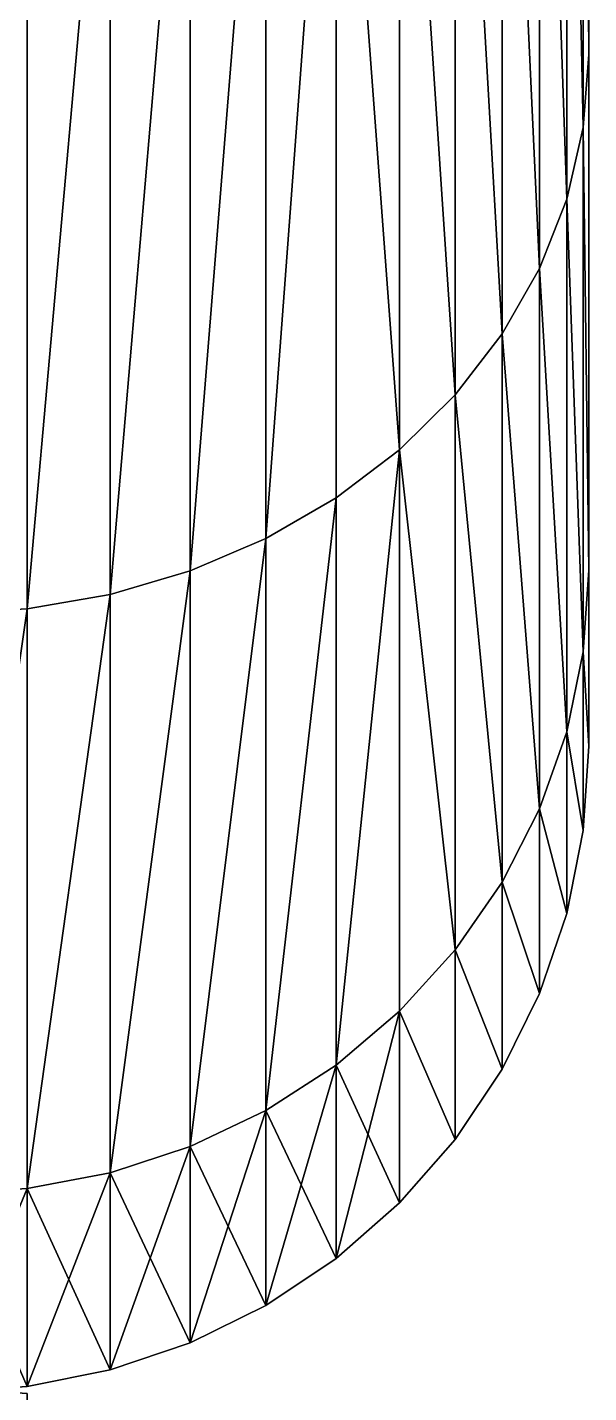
# Model space of a CAD drawing. Header units: millimetres. Extents: x 779 to 931, y 271 to 417.
# Drawn here: x 873.004 to 873.873, y 333.468 to 335.583 of the extents above; entities that cross this region are included whole.
import ezdxf

# ---------------------------------------------------------------- set-up
doc = ezdxf.new("R2010")
doc.units = ezdxf.units.MM

msp = doc.modelspace()

# ---------------------------------------------------------------- linework, layer by layer
at = {"extrusion": (1, -1.22465e-16, -1.83697e-16)}
for p, q in [((873.8732, 336.8125, 19.5035), (873.8732, 335.5412, 17.8467)), ((873.8732, 335.5412, 9.8467), (873.8732, 336.8125, 8.1898)), ((873.8646, 335.4281, 9.7814), (873.8646, 336.7202, 8.0975)), ((873.8646, 336.7202, 19.5958), (873.8646, 335.4281, 17.9119)), ((873.8391, 335.317, 9.7173), (873.8391, 336.6295, 8.0068)), ((873.8391, 336.6295, 19.6865), (873.8391, 335.317, 17.9761)), ((873.797, 335.2097, 9.6553), (873.797, 336.5419, 7.9192)), ((873.797, 336.5419, 19.7741), (873.797, 335.2097, 18.038)), ((873.7392, 335.1081, 9.5967), (873.7392, 336.459, 7.8363)), ((873.7392, 336.459, 19.8571), (873.7392, 335.1081, 18.0967)), ((873.6665, 335.014, 9.5423), (873.6665, 336.382, 7.7594)), ((873.6665, 336.382, 19.934), (873.6665, 335.014, 18.151)), ((873.5803, 334.9288, 9.4931), (873.5803, 336.3125, 7.6898)), ((873.5803, 336.3125, 20.0035), (873.5803, 334.9288, 18.2002)), ((873.4819, 334.8541, 9.45), (873.4819, 336.2515, 7.6288)), ((873.4819, 336.2515, 20.0645), (873.4819, 334.8541, 18.2433)), ((873.3732, 336.2001, 20.1159), (873.3732, 334.7912, 18.2797)), ((873.3732, 334.7912, 9.4137), (873.3732, 336.2001, 7.5774)), ((873.2558, 334.7411, 9.3847), (873.2558, 336.1592, 7.5365)), ((873.2558, 336.1592, 20.1568), (873.2558, 334.7411, 18.3086)), ((873.132, 334.7046, 9.3637), (873.132, 336.1295, 7.5068)), ((873.132, 336.1295, 20.1865), (873.132, 334.7046, 18.3296)), ((873.0037, 334.6825, 9.3509), (873.0037, 336.1115, 7.4888)), ((873.0037, 336.1115, 20.2046), (873.0037, 334.6825, 18.3424)), ((873.8732, 335.478, 13.8467), (873.8732, 335.7162, 12.0372)), ((873.8732, 335.7162, 15.6562), (873.8732, 335.478, 13.8467)), ((873.8732, 335.5412, 9.8467), (873.8646, 335.4281, 9.7814)), ((873.8732, 335.5412, 17.8467), (873.8646, 335.4281, 17.9119)), ((873.8732, 334.742, 11.7761), (873.8732, 335.5412, 9.8467)), ((873.8732, 335.5412, 17.8467), (873.8732, 334.742, 15.9172)), ((873.8646, 335.4281, 9.7814), (873.8391, 335.317, 9.7173)), ((873.8646, 335.4281, 17.9119), (873.8391, 335.317, 17.9761)), ((873.8646, 334.6159, 11.7423), (873.8646, 335.4281, 9.7814)), ((873.8646, 335.4281, 17.9119), (873.8646, 334.6159, 15.951)), ((873.8391, 335.317, 17.9761), (873.797, 335.2097, 18.038)), ((873.8391, 335.317, 9.7173), (873.797, 335.2097, 9.6553)), ((873.8391, 334.492, 11.7091), (873.8391, 335.317, 9.7173)), ((873.8391, 335.317, 17.9761), (873.8391, 334.492, 15.9842)), ((873.797, 335.2097, 9.6553), (873.7392, 335.1081, 9.5967)), ((873.797, 335.2097, 18.038), (873.7392, 335.1081, 18.0967)), ((873.797, 334.3723, 11.6771), (873.797, 335.2097, 9.6553)), ((873.797, 335.2097, 18.038), (873.797, 334.3723, 16.0163)), ((873.7392, 335.1081, 9.5967), (873.6665, 335.014, 9.5423)), ((873.7392, 335.1081, 18.0967), (873.6665, 335.014, 18.151)), ((873.7392, 335.1081, 18.0967), (873.7392, 334.259, 16.0466)), ((873.7392, 334.259, 11.6467), (873.7392, 335.1081, 9.5967)), ((873.6665, 335.014, 9.5423), (873.5803, 334.9288, 9.4931)), ((873.6665, 335.014, 18.151), (873.5803, 334.9288, 18.2002)), ((873.6665, 334.1539, 11.6186), (873.6665, 335.014, 9.5423)), ((873.6665, 335.014, 18.151), (873.6665, 334.1539, 16.0748)), ((873.5803, 334.9288, 18.2002), (873.4819, 334.8541, 18.2433)), ((873.5803, 334.9288, 9.4931), (873.4819, 334.8541, 9.45)), ((873.5803, 334.0589, 11.5931), (873.5803, 334.9288, 9.4931)), ((873.5803, 334.9288, 18.2002), (873.5803, 334.0589, 16.1002)), ((873.4819, 334.8541, 9.45), (873.3732, 334.7912, 9.4137)), ((873.4819, 334.8541, 18.2433), (873.3732, 334.7912, 18.2797)), ((873.4819, 333.9756, 11.5708), (873.4819, 334.8541, 9.45)), ((873.4819, 334.8541, 18.2433), (873.4819, 333.9756, 16.1226)), ((873.3732, 334.7912, 9.4137), (873.2558, 334.7411, 9.3847)), ((873.3732, 334.7912, 18.2797), (873.2558, 334.7411, 18.3086)), ((873.3732, 334.7912, 18.2797), (873.3732, 333.9054, 16.1414)), ((873.3732, 333.9054, 11.552), (873.3732, 334.7912, 9.4137)), ((873.2558, 334.7411, 18.3086), (873.132, 334.7046, 18.3296)), ((873.2558, 334.7411, 9.3847), (873.132, 334.7046, 9.3637)), ((873.2558, 333.8496, 11.537), (873.2558, 334.7411, 9.3847)), ((873.2558, 334.7411, 18.3086), (873.2558, 333.8496, 16.1563)), ((873.8732, 334.742, 11.7761), (873.8646, 334.6159, 11.7423)), ((873.8732, 334.742, 15.9172), (873.8646, 334.6159, 15.951)), ((873.8732, 334.4694, 13.8467), (873.8732, 334.742, 11.7761)), ((873.8732, 334.742, 15.9172), (873.8732, 334.4694, 13.8467)), ((873.132, 334.7046, 18.3296), (873.0037, 334.6825, 18.3424)), ((873.132, 334.7046, 9.3637), (873.0037, 334.6825, 9.3509)), ((873.132, 333.8089, 11.5261), (873.132, 334.7046, 9.3637)), ((873.132, 334.7046, 18.3296), (873.132, 333.8089, 16.1672)), ((873.0037, 334.6825, 18.3424), (872.8732, 334.6751, 18.3467)), ((873.0037, 334.6825, 9.3509), (872.8732, 334.6751, 9.3467)), ((873.0037, 334.6825, 18.3424), (873.0037, 333.7843, 16.1738)), ((873.0037, 333.7843, 11.5195), (873.0037, 334.6825, 9.3509)), ((873.8646, 334.6159, 11.7423), (873.8391, 334.492, 11.7091)), ((873.8646, 334.6159, 15.951), (873.8391, 334.492, 15.9842)), ((873.8646, 334.3388, 13.8467), (873.8646, 334.6159, 11.7423)), ((873.8646, 334.6159, 15.951), (873.8646, 334.3388, 13.8467)), ((873.8391, 334.492, 11.7091), (873.797, 334.3723, 11.6771)), ((873.8391, 334.492, 15.9842), (873.797, 334.3723, 16.0163)), ((873.8391, 334.2105, 13.8467), (873.8391, 334.492, 11.7091)), ((873.8391, 334.492, 15.9842), (873.8391, 334.2105, 13.8467)), ((873.8646, 334.3388, 13.8467), (873.8732, 334.4694, 13.8467)), ((873.797, 334.3723, 16.0163), (873.7392, 334.259, 16.0466)), ((873.797, 334.3723, 11.6771), (873.7392, 334.259, 11.6467)), ((873.797, 334.0867, 13.8467), (873.797, 334.3723, 11.6771)), ((873.797, 334.3723, 16.0163), (873.797, 334.0867, 13.8467)), ((873.8391, 334.2105, 13.8467), (873.8646, 334.3388, 13.8467)), ((873.7392, 334.259, 11.6467), (873.6665, 334.1539, 11.6186)), ((873.7392, 334.259, 16.0466), (873.6665, 334.1539, 16.0748)), ((873.7392, 333.9694, 13.8467), (873.7392, 334.259, 11.6467)), ((873.7392, 334.259, 16.0466), (873.7392, 333.9694, 13.8467)), ((873.797, 334.0867, 13.8467), (873.8391, 334.2105, 13.8467)), ((873.6665, 334.1539, 11.6186), (873.5803, 334.0589, 11.5931)), ((873.6665, 334.1539, 16.0748), (873.5803, 334.0589, 16.1002)), ((873.6665, 334.1539, 16.0748), (873.6665, 333.8606, 13.8467)), ((873.6665, 333.8606, 13.8467), (873.6665, 334.1539, 11.6186)), ((873.7392, 333.9694, 13.8467), (873.797, 334.0867, 13.8467)), ((873.5803, 334.0589, 11.5931), (873.4819, 333.9756, 11.5708)), ((873.5803, 334.0589, 16.1002), (873.4819, 333.9756, 16.1226)), ((873.5803, 333.7623, 13.8467), (873.5803, 334.0589, 11.5931)), ((873.5803, 334.0589, 16.1002), (873.5803, 333.7623, 13.8467)), ((873.4819, 333.9756, 11.5708), (873.3732, 333.9054, 11.552)), ((873.4819, 333.9756, 16.1226), (873.3732, 333.9054, 16.1414)), ((873.4819, 333.676, 13.8467), (873.4819, 333.9756, 11.5708)), ((873.4819, 333.9756, 16.1226), (873.4819, 333.676, 13.8467)), ((873.6665, 333.8606, 13.8467), (873.7392, 333.9694, 13.8467)), ((873.3732, 333.9054, 11.552), (873.2558, 333.8496, 11.537)), ((873.3732, 333.9054, 16.1414), (873.2558, 333.8496, 16.1563)), ((873.3732, 333.6033, 13.8467), (873.3732, 333.9054, 11.552)), ((873.3732, 333.9054, 16.1414), (873.3732, 333.6033, 13.8467)), ((873.2558, 333.8496, 16.1563), (873.132, 333.8089, 16.1672)), ((873.2558, 333.8496, 11.537), (873.132, 333.8089, 11.5261)), ((873.2558, 333.5455, 13.8467), (873.2558, 333.8496, 11.537)), ((873.2558, 333.8496, 16.1563), (873.2558, 333.5455, 13.8467)), ((873.5803, 333.7623, 13.8467), (873.6665, 333.8606, 13.8467)), ((873.132, 333.8089, 11.5261), (873.0037, 333.7843, 11.5195)), ((873.132, 333.8089, 16.1672), (873.0037, 333.7843, 16.1738)), ((873.132, 333.5034, 13.8467), (873.132, 333.8089, 11.5261)), ((873.132, 333.8089, 16.1672), (873.132, 333.5034, 13.8467)), ((873.0037, 333.7843, 11.5195), (872.8732, 333.776, 11.5173)), ((873.0037, 333.7843, 16.1738), (872.8732, 333.776, 16.176)), ((873.0037, 333.4779, 13.8467), (873.0037, 333.7843, 11.5195)), ((873.0037, 333.7843, 16.1738), (873.0037, 333.4779, 13.8467)), ((873.4819, 333.676, 13.8467), (873.5803, 333.7623, 13.8467)), ((873.3732, 333.6033, 13.8467), (873.4819, 333.676, 13.8467)), ((873.2558, 333.5455, 13.8467), (873.3732, 333.6033, 13.8467)), ((873.132, 333.5034, 13.8467), (873.2558, 333.5455, 13.8467)), ((873.0037, 333.4779, 13.8467), (873.132, 333.5034, 13.8467)), ((872.8732, 333.4694, 13.8467), (873.0037, 333.4779, 13.8467))]:
    msp.add_line(p, q, dxfattribs=at)

# ---------------------------------------------------------------- meshes
at = {"color": 160, "true_color": 0x3232ff}
mesh = msp.add_polyface(dxfattribs=at)
corners = [(873.8732, 350.1968, 15.9172), (873.8732, 350.1968, 11.7761), (873.8732, 350.4694, 13.8467), (873.8732, 349.3976, 17.8467), (873.8732, 349.4607, 13.8467), (873.8732, 349.2225, 15.6562), (873.8732, 348.1262, 19.5035), (873.8732, 348.5241, 17.3424), (873.8732, 347.413, 18.7903), (873.8732, 346.4694, 20.7749), (873.8732, 345.965, 19.9014), (873.8732, 344.5399, 21.5741), (873.8732, 344.2789, 20.5998), (873.8732, 342.4694, 21.8467), (873.8732, 342.4694, 20.838), (873.8732, 340.3988, 21.5741), (873.8732, 340.6599, 20.5998), (873.8732, 338.9737, 19.9014), (873.8732, 338.4694, 20.7749), (873.8732, 337.5257, 18.7903), (873.8732, 336.8125, 19.5035), (873.8732, 336.4147, 17.3424), (873.8732, 335.5412, 17.8467), (873.8732, 335.7162, 15.6562), (873.8732, 335.478, 13.8467), (873.8732, 334.742, 15.9172), (873.8732, 349.3976, 9.8467), (873.8732, 349.2225, 12.0372), (873.8732, 348.1262, 8.1898), (873.8732, 348.5241, 10.351), (873.8732, 347.413, 8.903), (873.8732, 346.4694, 6.9185), (873.8732, 345.965, 7.792), (873.8732, 344.5399, 6.1193), (873.8732, 344.2789, 7.0935), (873.8732, 342.4694, 5.8467), (873.8732, 342.4694, 6.8553), (873.8732, 340.6599, 7.0935), (873.8732, 340.3988, 6.1193), (873.8732, 338.9737, 7.792), (873.8732, 338.4694, 6.9185), (873.8732, 337.5257, 8.903), (873.8732, 336.8125, 8.1898), (873.8732, 336.4147, 10.351), (873.8732, 335.5412, 9.8467), (873.8732, 335.7162, 12.0372), (873.8732, 334.742, 11.7761), (873.8732, 334.4694, 13.8467)]
mesh.append_faces([[corners[k] for k in face] for face in [(0, 1, 2), (46, 25, 47)]], dxfattribs={"vtx0": -1, "color": 160})
mesh.append_faces([[corners[k] for k in face] for face in [(4, 3, 5), (5, 6, 7), (7, 6, 8), (8, 9, 10), (10, 11, 12), (12, 13, 14), (14, 15, 16), (16, 15, 17), (17, 18, 19), (19, 20, 21), (21, 22, 23), (23, 22, 24), (26, 27, 28), (28, 30, 31), (31, 32, 33), (33, 34, 35), (35, 37, 38), (38, 39, 40), (40, 41, 42), (42, 43, 44), (44, 24, 46)]], dxfattribs={"vtx0": -1, "vtx1": -1, "color": 160})
mesh.append_faces([[corners[k] for k in face] for face in [(1, 3, 4), (46, 24, 25)]], dxfattribs={"vtx0": -1, "vtx1": -1, "vtx2": -1, "color": 160})
mesh.append_faces([[corners[k] for k in face] for face in [(1, 0, 3), (5, 3, 6), (8, 6, 9), (10, 9, 11), (12, 11, 13), (14, 13, 15), (17, 15, 18), (19, 18, 20), (21, 20, 22), (24, 22, 25), (4, 26, 1), (26, 4, 27), (28, 27, 29), (28, 29, 30), (31, 30, 32), (33, 32, 34), (35, 34, 36), (35, 36, 37), (38, 37, 39), (40, 39, 41), (42, 41, 43), (44, 43, 45), (44, 45, 24)]], dxfattribs={"vtx0": -1, "vtx2": -1, "color": 160})
mesh = msp.add_polyface()
corners = [(873.8732, 349.2225, 15.6562), (873.8732, 349.2225, 12.0372), (873.8732, 349.4607, 13.8467), (873.8732, 348.5241, 17.3424), (873.8732, 348.5241, 10.351), (873.8732, 347.413, 18.7903), (873.8732, 347.413, 8.903), (873.8732, 346.9392, 13.8467), (873.8732, 346.7869, 15.0035), (873.8732, 345.965, 19.9014), (873.8732, 346.3403, 16.0816), (873.8732, 345.63, 17.0073), (873.8732, 344.2789, 20.5998), (873.8732, 344.7043, 17.7176), (873.8732, 343.6262, 18.1642), (873.8732, 342.4694, 20.838), (873.8732, 342.4694, 18.3165), (873.8732, 340.6599, 20.5998), (873.8732, 341.3125, 18.1642), (873.8732, 340.2345, 17.7176), (873.8732, 338.9737, 19.9014), (873.8732, 339.3087, 17.0073), (873.8732, 338.5984, 16.0816), (873.8732, 337.5257, 18.7903), (873.8732, 338.1519, 15.0035), (873.8732, 337.9996, 13.8467), (873.8732, 346.7869, 12.6898), (873.8732, 345.965, 7.792), (873.8732, 346.3403, 11.6118), (873.8732, 345.63, 10.686), (873.8732, 344.2789, 7.0935), (873.8732, 344.7043, 9.9757), (873.8732, 343.6262, 9.5292), (873.8732, 342.4694, 6.8553), (873.8732, 342.4694, 9.3769), (873.8732, 341.3125, 9.5292), (873.8732, 340.6599, 7.0935), (873.8732, 340.2345, 9.9757), (873.8732, 338.9737, 7.792), (873.8732, 339.3087, 10.686), (873.8732, 338.5984, 11.6118), (873.8732, 337.5257, 8.903), (873.8732, 338.1519, 12.6898), (873.8732, 336.4147, 17.3424), (873.8732, 336.4147, 10.351), (873.8732, 335.7162, 15.6562), (873.8732, 335.7162, 12.0372), (873.8732, 335.478, 13.8467)]
mesh.append_faces([[corners[k] for k in face] for face in [(0, 1, 2), (46, 45, 47)]], dxfattribs={"vtx0": -1})
mesh.append_faces([[corners[k] for k in face] for face in [(1, 3, 4), (4, 5, 6), (7, 5, 8), (8, 9, 10), (10, 9, 11), (11, 12, 13), (13, 12, 14), (14, 15, 16), (16, 17, 18), (18, 17, 19), (19, 20, 21), (21, 20, 22), (22, 23, 24), (24, 23, 25), (6, 26, 27), (26, 6, 7), (27, 29, 30), (30, 32, 33), (33, 35, 36), (36, 37, 38), (38, 40, 41), (41, 43, 44), (44, 45, 46)]], dxfattribs={"vtx0": -1, "vtx1": -1})
mesh.append_faces([[corners[k] for k in face] for face in [(6, 5, 7), (41, 25, 23)]], dxfattribs={"vtx0": -1, "vtx1": -1, "vtx2": -1})
mesh.append_faces([[corners[k] for k in face] for face in [(1, 0, 3), (4, 3, 5), (8, 5, 9), (11, 9, 12), (14, 12, 15), (16, 15, 17), (19, 17, 20), (22, 20, 23), (27, 26, 28), (27, 28, 29), (30, 29, 31), (30, 31, 32), (33, 32, 34), (33, 34, 35), (36, 35, 37), (38, 37, 39), (38, 39, 40), (41, 40, 42), (41, 42, 25), (41, 23, 43), (44, 43, 45)]], dxfattribs={"vtx0": -1, "vtx2": -1})
mesh = msp.add_polyface(dxfattribs=at)
corners = [(873.8732, 335.5412, 9.8467), (873.8646, 336.7202, 8.0975), (873.8732, 336.8125, 8.1898), (873.8646, 335.4281, 9.7814)]
mesh.append_faces([[corners[k] for k in face] for face in [(0, 1, 2), (1, 0, 3)]], dxfattribs={"vtx0": -1, "color": 160})
mesh = msp.add_polyface(dxfattribs=at)
corners = [(873.8646, 336.7202, 19.5958), (873.8732, 335.5412, 17.8467), (873.8732, 336.8125, 19.5035), (873.8646, 335.4281, 17.9119)]
mesh.append_faces([[corners[k] for k in face] for face in [(0, 1, 2), (1, 0, 3)]], dxfattribs={"vtx0": -1, "color": 160})
mesh = msp.add_polyface(dxfattribs=at)
corners = [(873.8646, 335.4281, 9.7814), (873.8391, 336.6295, 8.0068), (873.8646, 336.7202, 8.0975), (873.8391, 335.317, 9.7173)]
mesh.append_faces([[corners[k] for k in face] for face in [(0, 1, 2), (1, 0, 3)]], dxfattribs={"vtx0": -1, "color": 160})
mesh = msp.add_polyface(dxfattribs=at)
corners = [(873.8391, 336.6295, 19.6865), (873.8646, 335.4281, 17.9119), (873.8646, 336.7202, 19.5958), (873.8391, 335.317, 17.9761)]
mesh.append_faces([[corners[k] for k in face] for face in [(0, 1, 2), (1, 0, 3)]], dxfattribs={"vtx0": -1, "color": 160})
mesh = msp.add_polyface(dxfattribs=at)
corners = [(873.8391, 335.317, 9.7173), (873.797, 336.5419, 7.9192), (873.8391, 336.6295, 8.0068), (873.797, 335.2097, 9.6553)]
mesh.append_faces([[corners[k] for k in face] for face in [(0, 1, 2), (1, 0, 3)]], dxfattribs={"vtx0": -1, "color": 160})
mesh = msp.add_polyface(dxfattribs=at)
corners = [(873.797, 336.5419, 19.7741), (873.8391, 335.317, 17.9761), (873.8391, 336.6295, 19.6865), (873.797, 335.2097, 18.038)]
mesh.append_faces([[corners[k] for k in face] for face in [(0, 1, 2), (1, 0, 3)]], dxfattribs={"vtx0": -1, "color": 160})
mesh = msp.add_polyface(dxfattribs=at)
corners = [(873.797, 335.2097, 9.6553), (873.7392, 336.459, 7.8363), (873.797, 336.5419, 7.9192), (873.7392, 335.1081, 9.5967)]
mesh.append_faces([[corners[k] for k in face] for face in [(0, 1, 2), (1, 0, 3)]], dxfattribs={"vtx0": -1, "color": 160})
mesh = msp.add_polyface(dxfattribs=at)
corners = [(873.7392, 336.459, 19.8571), (873.797, 335.2097, 18.038), (873.797, 336.5419, 19.7741), (873.7392, 335.1081, 18.0967)]
mesh.append_faces([[corners[k] for k in face] for face in [(0, 1, 2), (1, 0, 3)]], dxfattribs={"vtx0": -1, "color": 160})
mesh = msp.add_polyface(dxfattribs=at)
corners = [(873.7392, 335.1081, 9.5967), (873.6665, 336.382, 7.7594), (873.7392, 336.459, 7.8363), (873.6665, 335.014, 9.5423)]
mesh.append_faces([[corners[k] for k in face] for face in [(0, 1, 2), (1, 0, 3)]], dxfattribs={"vtx0": -1, "color": 160})
mesh = msp.add_polyface(dxfattribs=at)
corners = [(873.6665, 336.382, 19.934), (873.7392, 335.1081, 18.0967), (873.7392, 336.459, 19.8571), (873.6665, 335.014, 18.151)]
mesh.append_faces([[corners[k] for k in face] for face in [(0, 1, 2), (1, 0, 3)]], dxfattribs={"vtx0": -1, "color": 160})
mesh = msp.add_polyface(dxfattribs=at)
corners = [(873.6665, 335.014, 9.5423), (873.5803, 336.3125, 7.6898), (873.6665, 336.382, 7.7594), (873.5803, 334.9288, 9.4931)]
mesh.append_faces([[corners[k] for k in face] for face in [(0, 1, 2), (1, 0, 3)]], dxfattribs={"vtx0": -1, "color": 160})
mesh = msp.add_polyface(dxfattribs=at)
corners = [(873.5803, 336.3125, 20.0035), (873.6665, 335.014, 18.151), (873.6665, 336.382, 19.934), (873.5803, 334.9288, 18.2002)]
mesh.append_faces([[corners[k] for k in face] for face in [(0, 1, 2), (1, 0, 3)]], dxfattribs={"vtx0": -1, "color": 160})
mesh = msp.add_polyface(dxfattribs=at)
corners = [(873.5803, 334.9288, 9.4931), (873.4819, 336.2515, 7.6288), (873.5803, 336.3125, 7.6898), (873.4819, 334.8541, 9.45)]
mesh.append_faces([[corners[k] for k in face] for face in [(0, 1, 2), (1, 0, 3)]], dxfattribs={"vtx0": -1, "color": 160})
mesh = msp.add_polyface(dxfattribs=at)
corners = [(873.4819, 336.2515, 20.0645), (873.5803, 334.9288, 18.2002), (873.5803, 336.3125, 20.0035), (873.4819, 334.8541, 18.2433)]
mesh.append_faces([[corners[k] for k in face] for face in [(0, 1, 2), (1, 0, 3)]], dxfattribs={"vtx0": -1, "color": 160})
mesh = msp.add_polyface(dxfattribs=at)
corners = [(873.3732, 334.7912, 9.4137), (873.4819, 336.2515, 7.6288), (873.4819, 334.8541, 9.45), (873.3732, 336.2001, 7.5774)]
mesh.append_faces([[corners[k] for k in face] for face in [(0, 1, 2), (1, 0, 3)]], dxfattribs={"vtx0": -1, "color": 160})
mesh = msp.add_polyface(dxfattribs=at)
corners = [(873.3732, 334.7912, 18.2797), (873.4819, 336.2515, 20.0645), (873.3732, 336.2001, 20.1159), (873.4819, 334.8541, 18.2433)]
mesh.append_faces([[corners[k] for k in face] for face in [(0, 1, 2), (1, 0, 3)]], dxfattribs={"vtx0": -1, "color": 160})
mesh = msp.add_polyface(dxfattribs=at)
corners = [(873.2558, 334.7411, 9.3847), (873.3732, 336.2001, 7.5774), (873.3732, 334.7912, 9.4137), (873.2558, 336.1592, 7.5365)]
mesh.append_faces([[corners[k] for k in face] for face in [(0, 1, 2), (1, 0, 3)]], dxfattribs={"vtx0": -1, "color": 160})
mesh = msp.add_polyface(dxfattribs=at)
corners = [(873.2558, 334.7411, 18.3086), (873.3732, 336.2001, 20.1159), (873.2558, 336.1592, 20.1568), (873.3732, 334.7912, 18.2797)]
mesh.append_faces([[corners[k] for k in face] for face in [(0, 1, 2), (1, 0, 3)]], dxfattribs={"vtx0": -1, "color": 160})
mesh = msp.add_polyface(dxfattribs=at)
corners = [(873.132, 334.7046, 9.3637), (873.2558, 336.1592, 7.5365), (873.2558, 334.7411, 9.3847), (873.132, 336.1295, 7.5068)]
mesh.append_faces([[corners[k] for k in face] for face in [(0, 1, 2), (1, 0, 3)]], dxfattribs={"vtx0": -1, "color": 160})
mesh = msp.add_polyface(dxfattribs=at)
corners = [(873.132, 334.7046, 18.3296), (873.2558, 336.1592, 20.1568), (873.132, 336.1295, 20.1865), (873.2558, 334.7411, 18.3086)]
mesh.append_faces([[corners[k] for k in face] for face in [(0, 1, 2), (1, 0, 3)]], dxfattribs={"vtx0": -1, "color": 160})
mesh = msp.add_polyface(dxfattribs=at)
corners = [(873.0037, 334.6825, 9.3509), (873.132, 336.1295, 7.5068), (873.132, 334.7046, 9.3637), (873.0037, 336.1115, 7.4888)]
mesh.append_faces([[corners[k] for k in face] for face in [(0, 1, 2), (1, 0, 3)]], dxfattribs={"vtx0": -1, "color": 160})
mesh = msp.add_polyface(dxfattribs=at)
corners = [(873.0037, 334.6825, 18.3424), (873.132, 336.1295, 20.1865), (873.0037, 336.1115, 20.2046), (873.132, 334.7046, 18.3296)]
mesh.append_faces([[corners[k] for k in face] for face in [(0, 1, 2), (1, 0, 3)]], dxfattribs={"vtx0": -1, "color": 160})
mesh = msp.add_polyface(dxfattribs=at)
corners = [(872.8732, 334.6751, 9.3467), (873.0037, 336.1115, 7.4888), (873.0037, 334.6825, 9.3509), (872.8732, 336.1054, 7.4827)]
mesh.append_faces([[corners[k] for k in face] for face in [(0, 1, 2), (1, 0, 3)]], dxfattribs={"vtx0": -1, "color": 160})
mesh = msp.add_polyface(dxfattribs=at)
corners = [(872.8732, 334.6751, 18.3467), (873.0037, 336.1115, 20.2046), (872.8732, 336.1054, 20.2106), (873.0037, 334.6825, 18.3424)]
mesh.append_faces([[corners[k] for k in face] for face in [(0, 1, 2), (1, 0, 3)]], dxfattribs={"vtx0": -1, "color": 160})
mesh = msp.add_polyface(dxfattribs=at)
corners = [(873.8732, 334.742, 11.7761), (873.8646, 335.4281, 9.7814), (873.8732, 335.5412, 9.8467), (873.8646, 334.6159, 11.7423)]
mesh.append_faces([[corners[k] for k in face] for face in [(0, 1, 2), (1, 0, 3)]], dxfattribs={"vtx0": -1, "color": 160})
mesh = msp.add_polyface(dxfattribs=at)
corners = [(873.8646, 335.4281, 17.9119), (873.8732, 334.742, 15.9172), (873.8732, 335.5412, 17.8467), (873.8646, 334.6159, 15.951)]
mesh.append_faces([[corners[k] for k in face] for face in [(0, 1, 2), (1, 0, 3)]], dxfattribs={"vtx0": -1, "color": 160})
mesh = msp.add_polyface(dxfattribs=at)
corners = [(873.8646, 334.6159, 11.7423), (873.8391, 335.317, 9.7173), (873.8646, 335.4281, 9.7814), (873.8391, 334.492, 11.7091)]
mesh.append_faces([[corners[k] for k in face] for face in [(0, 1, 2), (1, 0, 3)]], dxfattribs={"vtx0": -1, "color": 160})
mesh = msp.add_polyface(dxfattribs=at)
corners = [(873.8391, 335.317, 17.9761), (873.8646, 334.6159, 15.951), (873.8646, 335.4281, 17.9119), (873.8391, 334.492, 15.9842)]
mesh.append_faces([[corners[k] for k in face] for face in [(0, 1, 2), (1, 0, 3)]], dxfattribs={"vtx0": -1, "color": 160})
mesh = msp.add_polyface(dxfattribs=at)
corners = [(873.8391, 334.492, 11.7091), (873.797, 335.2097, 9.6553), (873.8391, 335.317, 9.7173), (873.797, 334.3723, 11.6771)]
mesh.append_faces([[corners[k] for k in face] for face in [(0, 1, 2), (1, 0, 3)]], dxfattribs={"vtx0": -1, "color": 160})
mesh = msp.add_polyface(dxfattribs=at)
corners = [(873.797, 335.2097, 18.038), (873.8391, 334.492, 15.9842), (873.8391, 335.317, 17.9761), (873.797, 334.3723, 16.0163)]
mesh.append_faces([[corners[k] for k in face] for face in [(0, 1, 2), (1, 0, 3)]], dxfattribs={"vtx0": -1, "color": 160})
mesh = msp.add_polyface(dxfattribs=at)
corners = [(873.797, 334.3723, 11.6771), (873.7392, 335.1081, 9.5967), (873.797, 335.2097, 9.6553), (873.7392, 334.259, 11.6467)]
mesh.append_faces([[corners[k] for k in face] for face in [(0, 1, 2), (1, 0, 3)]], dxfattribs={"vtx0": -1, "color": 160})
mesh = msp.add_polyface(dxfattribs=at)
corners = [(873.7392, 335.1081, 18.0967), (873.797, 334.3723, 16.0163), (873.797, 335.2097, 18.038), (873.7392, 334.259, 16.0466)]
mesh.append_faces([[corners[k] for k in face] for face in [(0, 1, 2), (1, 0, 3)]], dxfattribs={"vtx0": -1, "color": 160})
mesh = msp.add_polyface(dxfattribs=at)
corners = [(873.7392, 334.259, 11.6467), (873.6665, 335.014, 9.5423), (873.7392, 335.1081, 9.5967), (873.6665, 334.1539, 11.6186)]
mesh.append_faces([[corners[k] for k in face] for face in [(0, 1, 2), (1, 0, 3)]], dxfattribs={"vtx0": -1, "color": 160})
mesh = msp.add_polyface(dxfattribs=at)
corners = [(873.6665, 335.014, 18.151), (873.7392, 334.259, 16.0466), (873.7392, 335.1081, 18.0967), (873.6665, 334.1539, 16.0748)]
mesh.append_faces([[corners[k] for k in face] for face in [(0, 1, 2), (1, 0, 3)]], dxfattribs={"vtx0": -1, "color": 160})
mesh = msp.add_polyface(dxfattribs=at)
corners = [(873.6665, 334.1539, 11.6186), (873.5803, 334.9288, 9.4931), (873.6665, 335.014, 9.5423), (873.5803, 334.0589, 11.5931)]
mesh.append_faces([[corners[k] for k in face] for face in [(0, 1, 2), (1, 0, 3)]], dxfattribs={"vtx0": -1, "color": 160})
mesh = msp.add_polyface(dxfattribs=at)
corners = [(873.5803, 334.9288, 18.2002), (873.6665, 334.1539, 16.0748), (873.6665, 335.014, 18.151), (873.5803, 334.0589, 16.1002)]
mesh.append_faces([[corners[k] for k in face] for face in [(0, 1, 2), (1, 0, 3)]], dxfattribs={"vtx0": -1, "color": 160})
mesh = msp.add_polyface(dxfattribs=at)
corners = [(873.4819, 333.9756, 11.5708), (873.5803, 334.9288, 9.4931), (873.5803, 334.0589, 11.5931), (873.4819, 334.8541, 9.45)]
mesh.append_faces([[corners[k] for k in face] for face in [(0, 1, 2), (1, 0, 3)]], dxfattribs={"vtx0": -1, "color": 160})
mesh = msp.add_polyface(dxfattribs=at)
corners = [(873.4819, 333.9756, 16.1226), (873.5803, 334.9288, 18.2002), (873.4819, 334.8541, 18.2433), (873.5803, 334.0589, 16.1002)]
mesh.append_faces([[corners[k] for k in face] for face in [(0, 1, 2), (1, 0, 3)]], dxfattribs={"vtx0": -1, "color": 160})
mesh = msp.add_polyface(dxfattribs=at)
corners = [(873.3732, 333.9054, 11.552), (873.4819, 334.8541, 9.45), (873.4819, 333.9756, 11.5708), (873.3732, 334.7912, 9.4137)]
mesh.append_faces([[corners[k] for k in face] for face in [(0, 1, 2), (1, 0, 3)]], dxfattribs={"vtx0": -1, "color": 160})
mesh = msp.add_polyface(dxfattribs=at)
corners = [(873.3732, 333.9054, 16.1414), (873.4819, 334.8541, 18.2433), (873.3732, 334.7912, 18.2797), (873.4819, 333.9756, 16.1226)]
mesh.append_faces([[corners[k] for k in face] for face in [(0, 1, 2), (1, 0, 3)]], dxfattribs={"vtx0": -1, "color": 160})
mesh = msp.add_polyface(dxfattribs=at)
corners = [(873.2558, 333.8496, 11.537), (873.3732, 334.7912, 9.4137), (873.3732, 333.9054, 11.552), (873.2558, 334.7411, 9.3847)]
mesh.append_faces([[corners[k] for k in face] for face in [(0, 1, 2), (1, 0, 3)]], dxfattribs={"vtx0": -1, "color": 160})
mesh = msp.add_polyface(dxfattribs=at)
corners = [(873.2558, 333.8496, 16.1563), (873.3732, 334.7912, 18.2797), (873.2558, 334.7411, 18.3086), (873.3732, 333.9054, 16.1414)]
mesh.append_faces([[corners[k] for k in face] for face in [(0, 1, 2), (1, 0, 3)]], dxfattribs={"vtx0": -1, "color": 160})
mesh = msp.add_polyface(dxfattribs=at)
corners = [(873.132, 333.8089, 11.5261), (873.2558, 334.7411, 9.3847), (873.2558, 333.8496, 11.537), (873.132, 334.7046, 9.3637)]
mesh.append_faces([[corners[k] for k in face] for face in [(0, 1, 2), (1, 0, 3)]], dxfattribs={"vtx0": -1, "color": 160})
mesh = msp.add_polyface(dxfattribs=at)
corners = [(873.132, 333.8089, 16.1672), (873.2558, 334.7411, 18.3086), (873.132, 334.7046, 18.3296), (873.2558, 333.8496, 16.1563)]
mesh.append_faces([[corners[k] for k in face] for face in [(0, 1, 2), (1, 0, 3)]], dxfattribs={"vtx0": -1, "color": 160})
mesh = msp.add_polyface(dxfattribs=at)
corners = [(873.8732, 334.4694, 13.8467), (873.8646, 334.6159, 11.7423), (873.8732, 334.742, 11.7761), (873.8646, 334.3388, 13.8467)]
mesh.append_faces([[corners[k] for k in face] for face in [(0, 1, 2), (1, 0, 3)]], dxfattribs={"vtx0": -1, "color": 160})
mesh = msp.add_polyface(dxfattribs=at)
corners = [(873.8646, 334.6159, 15.951), (873.8732, 334.4694, 13.8467), (873.8732, 334.742, 15.9172), (873.8646, 334.3388, 13.8467)]
mesh.append_faces([[corners[k] for k in face] for face in [(0, 1, 2), (1, 0, 3)]], dxfattribs={"vtx0": -1, "color": 160})
mesh = msp.add_polyface(dxfattribs=at)
corners = [(873.0037, 333.7843, 11.5195), (873.132, 334.7046, 9.3637), (873.132, 333.8089, 11.5261), (873.0037, 334.6825, 9.3509)]
mesh.append_faces([[corners[k] for k in face] for face in [(0, 1, 2), (1, 0, 3)]], dxfattribs={"vtx0": -1, "color": 160})
mesh = msp.add_polyface(dxfattribs=at)
corners = [(873.0037, 333.7843, 16.1738), (873.132, 334.7046, 18.3296), (873.0037, 334.6825, 18.3424), (873.132, 333.8089, 16.1672)]
mesh.append_faces([[corners[k] for k in face] for face in [(0, 1, 2), (1, 0, 3)]], dxfattribs={"vtx0": -1, "color": 160})
mesh = msp.add_polyface(dxfattribs=at)
corners = [(872.8732, 333.776, 11.5173), (873.0037, 334.6825, 9.3509), (873.0037, 333.7843, 11.5195), (872.8732, 334.6751, 9.3467)]
mesh.append_faces([[corners[k] for k in face] for face in [(0, 1, 2), (1, 0, 3)]], dxfattribs={"vtx0": -1, "color": 160})
mesh = msp.add_polyface(dxfattribs=at)
corners = [(872.8732, 333.776, 16.176), (873.0037, 334.6825, 18.3424), (872.8732, 334.6751, 18.3467), (873.0037, 333.7843, 16.1738)]
mesh.append_faces([[corners[k] for k in face] for face in [(0, 1, 2), (1, 0, 3)]], dxfattribs={"vtx0": -1, "color": 160})
mesh = msp.add_polyface(dxfattribs=at)
corners = [(873.8646, 334.3388, 13.8467), (873.8391, 334.492, 11.7091), (873.8646, 334.6159, 11.7423), (873.8391, 334.2105, 13.8467)]
mesh.append_faces([[corners[k] for k in face] for face in [(0, 1, 2), (1, 0, 3)]], dxfattribs={"vtx0": -1, "color": 160})
mesh = msp.add_polyface(dxfattribs=at)
corners = [(873.8391, 334.492, 15.9842), (873.8646, 334.3388, 13.8467), (873.8646, 334.6159, 15.951), (873.8391, 334.2105, 13.8467)]
mesh.append_faces([[corners[k] for k in face] for face in [(0, 1, 2), (1, 0, 3)]], dxfattribs={"vtx0": -1, "color": 160})
mesh = msp.add_polyface(dxfattribs=at)
corners = [(873.8391, 334.2105, 13.8467), (873.797, 334.3723, 11.6771), (873.8391, 334.492, 11.7091), (873.797, 334.0867, 13.8467)]
mesh.append_faces([[corners[k] for k in face] for face in [(0, 1, 2), (1, 0, 3)]], dxfattribs={"vtx0": -1, "color": 160})
mesh = msp.add_polyface(dxfattribs=at)
corners = [(873.797, 334.3723, 16.0163), (873.8391, 334.2105, 13.8467), (873.8391, 334.492, 15.9842), (873.797, 334.0867, 13.8467)]
mesh.append_faces([[corners[k] for k in face] for face in [(0, 1, 2), (1, 0, 3)]], dxfattribs={"vtx0": -1, "color": 160})
mesh = msp.add_polyface(dxfattribs=at)
corners = [(873.797, 334.0867, 13.8467), (873.7392, 334.259, 11.6467), (873.797, 334.3723, 11.6771), (873.7392, 333.9694, 13.8467)]
mesh.append_faces([[corners[k] for k in face] for face in [(0, 1, 2), (1, 0, 3)]], dxfattribs={"vtx0": -1, "color": 160})
mesh = msp.add_polyface(dxfattribs=at)
corners = [(873.7392, 334.259, 16.0466), (873.797, 334.0867, 13.8467), (873.797, 334.3723, 16.0163), (873.7392, 333.9694, 13.8467)]
mesh.append_faces([[corners[k] for k in face] for face in [(0, 1, 2), (1, 0, 3)]], dxfattribs={"vtx0": -1, "color": 160})
mesh = msp.add_polyface(dxfattribs=at)
corners = [(873.7392, 333.9694, 13.8467), (873.6665, 334.1539, 11.6186), (873.7392, 334.259, 11.6467), (873.6665, 333.8606, 13.8467)]
mesh.append_faces([[corners[k] for k in face] for face in [(0, 1, 2), (1, 0, 3)]], dxfattribs={"vtx0": -1, "color": 160})
mesh = msp.add_polyface(dxfattribs=at)
corners = [(873.6665, 334.1539, 16.0748), (873.7392, 333.9694, 13.8467), (873.7392, 334.259, 16.0466), (873.6665, 333.8606, 13.8467)]
mesh.append_faces([[corners[k] for k in face] for face in [(0, 1, 2), (1, 0, 3)]], dxfattribs={"vtx0": -1, "color": 160})
mesh = msp.add_polyface(dxfattribs=at)
corners = [(873.6665, 333.8606, 13.8467), (873.5803, 334.0589, 11.5931), (873.6665, 334.1539, 11.6186), (873.5803, 333.7623, 13.8467)]
mesh.append_faces([[corners[k] for k in face] for face in [(0, 1, 2), (1, 0, 3)]], dxfattribs={"vtx0": -1, "color": 160})
mesh = msp.add_polyface(dxfattribs=at)
corners = [(873.5803, 334.0589, 16.1002), (873.6665, 333.8606, 13.8467), (873.6665, 334.1539, 16.0748), (873.5803, 333.7623, 13.8467)]
mesh.append_faces([[corners[k] for k in face] for face in [(0, 1, 2), (1, 0, 3)]], dxfattribs={"vtx0": -1, "color": 160})
mesh = msp.add_polyface(dxfattribs=at)
corners = [(873.4819, 333.9756, 11.5708), (873.5803, 333.7623, 13.8467), (873.4819, 333.676, 13.8467), (873.5803, 334.0589, 11.5931)]
mesh.append_faces([[corners[k] for k in face] for face in [(0, 1, 2), (1, 0, 3)]], dxfattribs={"vtx0": -1, "color": 160})
mesh = msp.add_polyface(dxfattribs=at)
corners = [(873.4819, 333.676, 13.8467), (873.5803, 334.0589, 16.1002), (873.4819, 333.9756, 16.1226), (873.5803, 333.7623, 13.8467)]
mesh.append_faces([[corners[k] for k in face] for face in [(0, 1, 2), (1, 0, 3)]], dxfattribs={"vtx0": -1, "color": 160})
mesh = msp.add_polyface(dxfattribs=at)
corners = [(873.3732, 333.9054, 11.552), (873.4819, 333.676, 13.8467), (873.3732, 333.6033, 13.8467), (873.4819, 333.9756, 11.5708)]
mesh.append_faces([[corners[k] for k in face] for face in [(0, 1, 2), (1, 0, 3)]], dxfattribs={"vtx0": -1, "color": 160})
mesh = msp.add_polyface(dxfattribs=at)
corners = [(873.3732, 333.6033, 13.8467), (873.4819, 333.9756, 16.1226), (873.3732, 333.9054, 16.1414), (873.4819, 333.676, 13.8467)]
mesh.append_faces([[corners[k] for k in face] for face in [(0, 1, 2), (1, 0, 3)]], dxfattribs={"vtx0": -1, "color": 160})
mesh = msp.add_polyface(dxfattribs=at)
corners = [(873.2558, 333.8496, 11.537), (873.3732, 333.6033, 13.8467), (873.2558, 333.5455, 13.8467), (873.3732, 333.9054, 11.552)]
mesh.append_faces([[corners[k] for k in face] for face in [(0, 1, 2), (1, 0, 3)]], dxfattribs={"vtx0": -1, "color": 160})
mesh = msp.add_polyface(dxfattribs=at)
corners = [(873.2558, 333.5455, 13.8467), (873.3732, 333.9054, 16.1414), (873.2558, 333.8496, 16.1563), (873.3732, 333.6033, 13.8467)]
mesh.append_faces([[corners[k] for k in face] for face in [(0, 1, 2), (1, 0, 3)]], dxfattribs={"vtx0": -1, "color": 160})
mesh = msp.add_polyface(dxfattribs=at)
corners = [(873.132, 333.8089, 11.5261), (873.2558, 333.5455, 13.8467), (873.132, 333.5034, 13.8467), (873.2558, 333.8496, 11.537)]
mesh.append_faces([[corners[k] for k in face] for face in [(0, 1, 2), (1, 0, 3)]], dxfattribs={"vtx0": -1, "color": 160})
mesh = msp.add_polyface(dxfattribs=at)
corners = [(873.132, 333.5034, 13.8467), (873.2558, 333.8496, 16.1563), (873.132, 333.8089, 16.1672), (873.2558, 333.5455, 13.8467)]
mesh.append_faces([[corners[k] for k in face] for face in [(0, 1, 2), (1, 0, 3)]], dxfattribs={"vtx0": -1, "color": 160})
mesh = msp.add_polyface(dxfattribs=at)
corners = [(873.0037, 333.7843, 11.5195), (873.132, 333.5034, 13.8467), (873.0037, 333.4779, 13.8467), (873.132, 333.8089, 11.5261)]
mesh.append_faces([[corners[k] for k in face] for face in [(0, 1, 2), (1, 0, 3)]], dxfattribs={"vtx0": -1, "color": 160})
mesh = msp.add_polyface(dxfattribs=at)
corners = [(873.0037, 333.4779, 13.8467), (873.132, 333.8089, 16.1672), (873.0037, 333.7843, 16.1738), (873.132, 333.5034, 13.8467)]
mesh.append_faces([[corners[k] for k in face] for face in [(0, 1, 2), (1, 0, 3)]], dxfattribs={"vtx0": -1, "color": 160})
mesh = msp.add_polyface(dxfattribs=at)
corners = [(872.8732, 333.776, 11.5173), (873.0037, 333.4779, 13.8467), (872.8732, 333.4694, 13.8467), (873.0037, 333.7843, 11.5195)]
mesh.append_faces([[corners[k] for k in face] for face in [(0, 1, 2), (1, 0, 3)]], dxfattribs={"vtx0": -1, "color": 160})
mesh = msp.add_polyface(dxfattribs=at)
corners = [(872.8732, 333.4694, 13.8467), (873.0037, 333.7843, 16.1738), (872.8732, 333.776, 16.176), (873.0037, 333.4779, 13.8467)]
mesh.append_faces([[corners[k] for k in face] for face in [(0, 1, 2), (1, 0, 3)]], dxfattribs={"vtx0": -1, "color": 160})
mesh = msp.add_polyface(dxfattribs=at)
corners = [(873.0037, 333.1606, 11.5195), (872.8732, 333.4756, 13.8467), (873.0037, 333.467, 13.8467), (872.8732, 333.1689, 11.5173)]
mesh.append_faces([[corners[k] for k in face] for face in [(0, 1, 2), (1, 0, 3)]], dxfattribs={"vtx0": -1, "color": 160})
mesh = msp.add_polyface(dxfattribs=at)
corners = [(873.0037, 333.1606, 16.1738), (872.8732, 333.4756, 13.8467), (872.8732, 333.1689, 16.176), (873.0037, 333.467, 13.8467)]
mesh.append_faces([[corners[k] for k in face] for face in [(0, 1, 2), (1, 0, 3)]], dxfattribs={"vtx0": -1, "color": 160})

doc.saveas('drawing.dxf')
